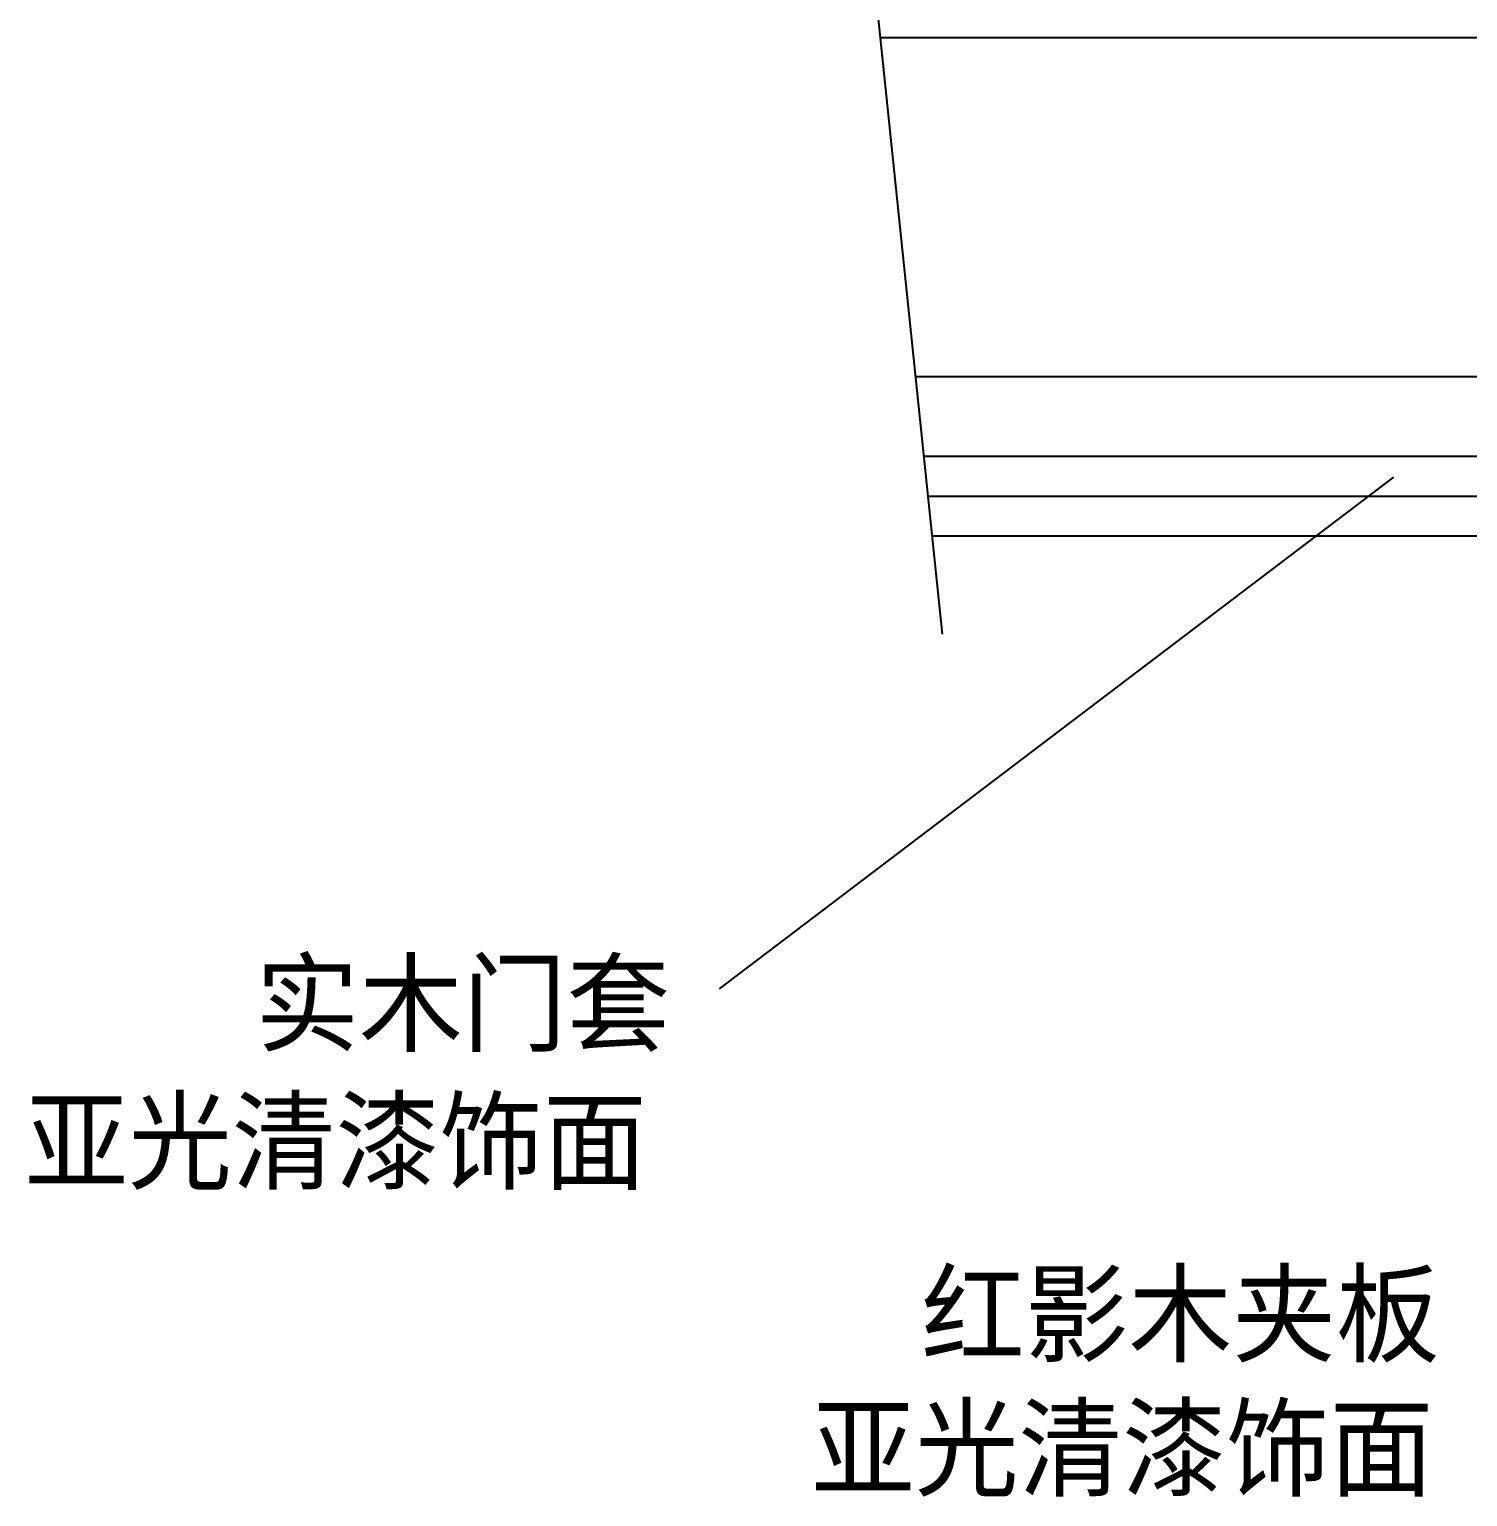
# Model space of a CAD drawing. Header units: metres. Extents: x 101 to 5257, y 290 to 7027.
# Drawn here: x 101 to 1183, y 576 to 1680 of the extents above; entities that cross this region are included whole.
import ezdxf

# ---------------------------------------------------------------- set-up
doc = ezdxf.new("R2010")
doc.units = ezdxf.units.M
for name, color, linetype in [('3', 3, 'Continuous'), ('7', 7, 'Continuous'), ('DIM', 3, 'Continuous'), ('TEXT', 3, 'Continuous')]:
    doc.layers.add(name, color=color, linetype=linetype)
doc.dimstyles.get("Standard").update_dxf_attribs({"dimtxt": 2.5, "dimasz": 2.5, "dimexe": 1.25, "dimexo": 0.625, "dimtad": 1, "dimcen": 2.5, "dimazin": 3, "dimtfac": 1, "dimtmove": 0, "dimatfit": 3})

msp = doc.modelspace()

# ---------------------------------------------------------------- linework, layer by layer
at = {"layer": '3'}
for p, q in [((673.24, 2322.95), (787.38, 1225.27)), ((4143.53, 1673.95), (740.72, 1673.95)), ((4203.53, 1358.95), (773.48, 1358.95)), ((4203.53, 1328.95), (776.6, 1328.95))]:
    msp.add_line(p, q, dxfattribs=at)
at = {"layer": '7'}
for p, q in [((4143.53, 1418.95), (767.24, 1418.95)), ((4233.53, 1298.95), (779.72, 1298.95))]:
    msp.add_line(p, q, dxfattribs=at)

# ---------------------------------------------------------------- texts
at = {"layer": 'DIM'}
for s, p in [('实木门套', (270.71, 917.58)), ('亚光清漆饰面', (97.13, 813.74)), ('红影木夹板', (771.59, 683.88)), ('亚光清漆饰面', (688.93, 582.94))]:
    msp.add_text(s, height=60, dxfattribs=at).set_placement(p)

# ---------------------------------------------------------------- leaders
at = {"layer": 'TEXT'}
msp.add_leader([(1126.94, 1343.32), (619.6, 958.56)], dimstyle='Standard', dxfattribs=at)

doc.saveas('drawing.dxf')
